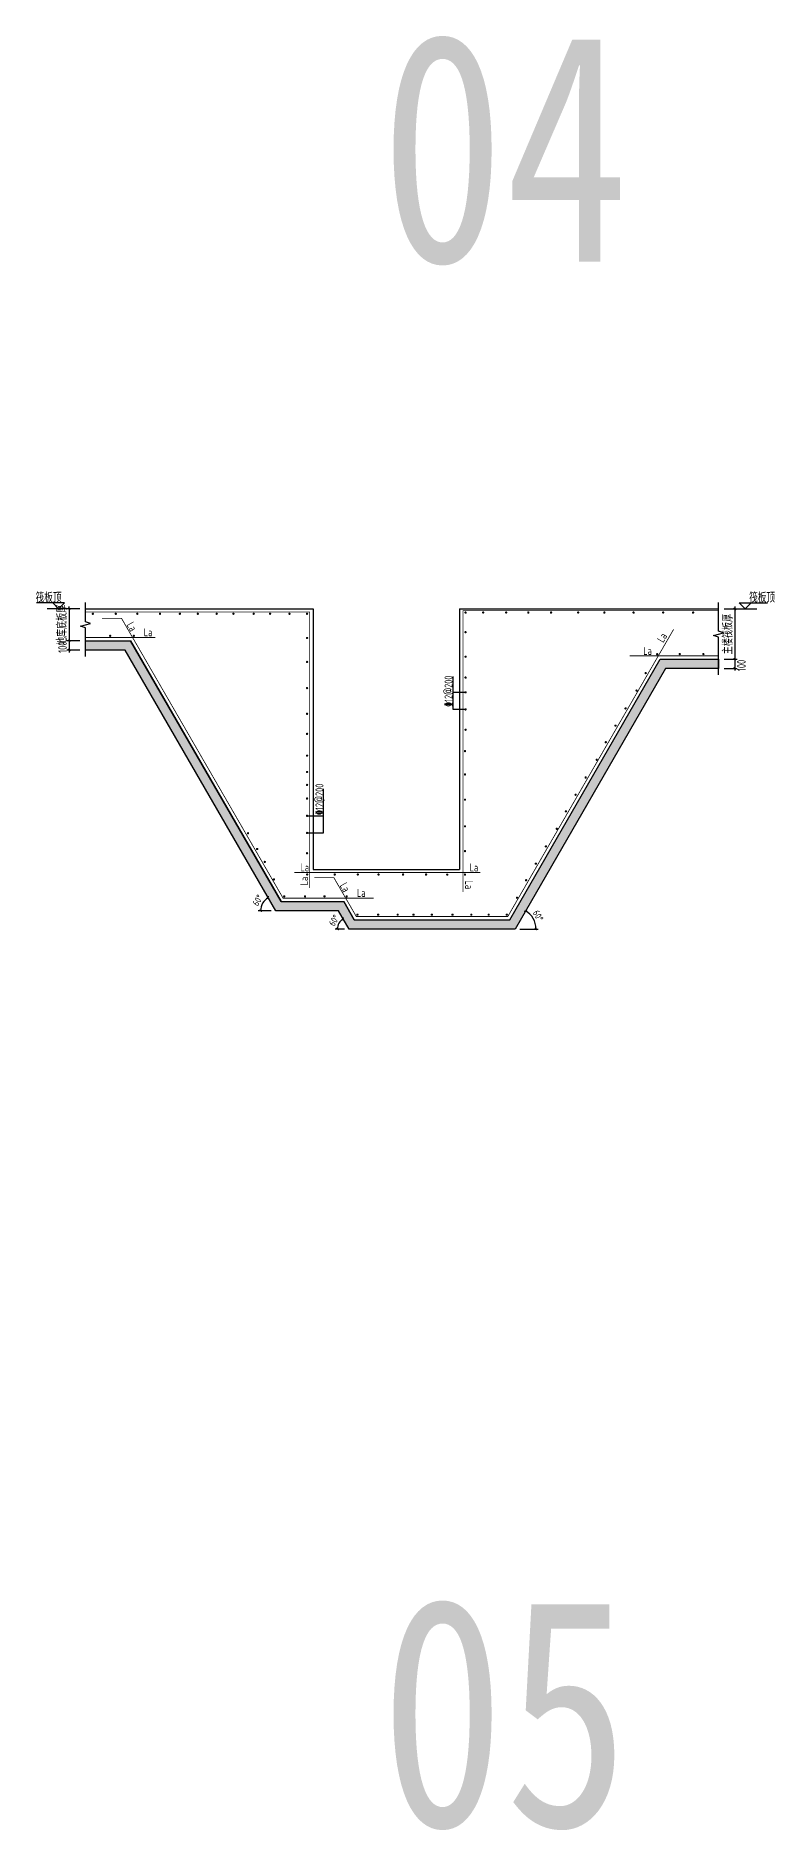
# Model space of a CAD drawing. Extents: x 393367 to 3005760, y 4998 to 826018.
# Drawn here: x 2283523 to 2315540, y 486422 to 564888 of the extents above; entities that cross this region are included whole.
import ezdxf

# ---------------------------------------------------------------- set-up
doc = ezdxf.new("R2010")
doc.units = 0
doc.header["$LTSCALE"] = 1000
doc.layers.get('0').update_dxf_attribs({"linetype": 'CONTINUOUS'})
doc.layers.get('Defpoints').update_dxf_attribs({"linetype": 'CONTINUOUS'})
for name, color, linetype in [('COLU', 7, 'CONTINUOUS'), ('DIM', 3, 'CONTINUOUS'), ('DIM_ELEV', 3, 'CONTINUOUS'), ('PUB_TEXT', 7, 'CONTINUOUS'), ('THIN', 7, 'CONTINUOUS')]:
    doc.layers.add(name, color=color, linetype=linetype)
doc.layers.add('REIN', color=1, linetype='CONTINUOUS', lineweight=18)
doc.styles.add('-黑体', font='simhei.ttf', dxfattribs={"width": 0.8})
doc.styles.add('TSSD_Dimension', font='Tssdeng.shx', dxfattribs={"width": 0.7, "bigfont": 'hztxt.shx'})
doc.styles.add('TSSD_Rein', font='Tssdeng.shx', dxfattribs={"width": 0.7, "bigfont": 'hztxt.shx'})
doc.dimstyles.new('TSSD_100_100', dxfattribs={"dimtxt": 300, "dimasz": 100, "dimexe": 100, "dimexo": 200, "dimgap": 100, "dimtad": 1, "dimdec": 0, "dimzin": 0, "dimdsep": 46, "dimtxsty": 'TSSD_Dimension', "dimblk": 'ARCHTICK', "dimcen": 0, "dimdle": 100, "dimclrt": 7, "dimadec": 0, "dimazin": 0, "dimtfac": 1, "dimtdec": 0, "dimtix": 1, "dimtmove": 2, "dimatfit": 0, "dimfxl": 1, "dimtolj": 1, "dimtzin": 0, "dimarcsym": 0})
doc.dimstyles.new('TSSD_25_100', dxfattribs={"dimtxt": 300, "dimasz": 100, "dimexe": 100, "dimexo": 250, "dimgap": 100, "dimtad": 1, "dimdec": 0, "dimlfac": 0.25, "dimzin": 0, "dimdsep": 46, "dimtxsty": 'TSSD_Dimension', "dimblk": 'ARCHTICK', "dimcen": 0, "dimdle": 100, "dimclrt": 7, "dimadec": 0, "dimazin": 0, "dimtfac": 1, "dimtdec": 0, "dimtix": 1, "dimtmove": 2, "dimatfit": 3, "dimfxl": 1, "dimtolj": 1, "dimtzin": 0, "dimarcsym": 0})

# ---------------------------------------------------------------- blocks, each defined once
blk = doc.blocks.new('_ArchTick')
at = {"color": 0, "linetype": 'ByBlock', "const_width": 0.4}
blk.add_lwpolyline([(-0.5, -0.5), (0.5, 0.5)], dxfattribs=at)
blk = doc.blocks.new('*D3456')
at = {"layer": 'Defpoints', "color": 0}
for p in [(2285690, 539829), (2284975, 538429), (2285690, 538429)]:
    blk.add_point(p, dxfattribs=at)
at = {"layer": 'DIM', "color": 0, "lineweight": -2}
for p, q in [((2284975, 539829), (2284975, 539929)), ((2285440, 539829), (2284875, 539829)), ((2284975, 539829), (2284975, 538429)), ((2285440, 538429), (2284875, 538429)), ((2284975, 538429), (2284975, 538329))]:
    blk.add_line(p, q, dxfattribs=at)
at = {"layer": 'DIM', "color": 0, "lineweight": -2, "xscale": 100, "yscale": 100, "zscale": 100}
for p, rotation in [((2284975, 539829), 270), ((2284975, 538429), 90)]:
    blk.add_blockref('_ArchTick', p, dxfattribs=dict(at, rotation=rotation))
at = {"layer": 'DIM', "color": 7, "insert": (2284687, 539129), "char_height": 375, "attachment_point": 5, "rotation": 90, "style": 'TSSD_Dimension'}
blk.add_mtext('\\A1;地库底板厚', dxfattribs=at)
blk = doc.blocks.new('*D3457')
at = {"layer": 'Defpoints', "color": 0}
for p in [(2285690, 538429), (2284975, 538029), (2285690, 538029)]:
    blk.add_point(p, dxfattribs=at)
at = {"layer": 'DIM', "color": 0, "lineweight": -2}
for p, q in [((2285440, 538429), (2284875, 538429)), ((2284975, 538529), (2284975, 537929)), ((2285440, 538029), (2284875, 538029))]:
    blk.add_line(p, q, dxfattribs=at)
at = {"layer": 'DIM', "color": 0, "lineweight": -2, "xscale": 100, "yscale": 100, "zscale": 100}
for p, rotation in [((2284975, 538429), 90), ((2284975, 538029), 270)]:
    blk.add_blockref('_ArchTick', p, dxfattribs=dict(at, rotation=rotation))
at = {"layer": 'DIM', "color": 7, "insert": (2284687, 538154), "char_height": 375, "attachment_point": 5, "rotation": 90, "style": 'TSSD_Dimension'}
blk.add_mtext('\\A1;100', dxfattribs=at)
blk = doc.blocks.new('*D3458')
at = {"layer": 'Defpoints', "color": 0}
for p in [(2313369, 539829), (2313369, 537629), (2314085, 537629)]:
    blk.add_point(p, dxfattribs=at)
at = {"layer": 'DIM', "color": 0, "lineweight": -2}
for p, q in [((2314085, 539929), (2314085, 537529)), ((2313619, 539829), (2314185, 539829)), ((2313619, 537629), (2314185, 537629))]:
    blk.add_line(p, q, dxfattribs=at)
at = {"layer": 'DIM', "color": 0, "lineweight": -2, "xscale": 100, "yscale": 100, "zscale": 100}
for p, rotation in [((2314085, 539829), 90), ((2314085, 537629), 270)]:
    blk.add_blockref('_ArchTick', p, dxfattribs=dict(at, rotation=rotation))
at = {"layer": 'DIM', "color": 7, "insert": (2313798, 538729), "char_height": 375, "attachment_point": 5, "rotation": 90, "style": 'TSSD_Dimension'}
blk.add_mtext('\\A1;主楼筏板厚', dxfattribs=at)
blk = doc.blocks.new('*D3459')
at = {"layer": 'Defpoints', "color": 0}
for p in [(2313369, 537629), (2313369, 537229), (2314085, 537229)]:
    blk.add_point(p, dxfattribs=at)
at = {"layer": 'DIM', "color": 0, "lineweight": -2}
for p, q in [((2313619, 537629), (2314185, 537629)), ((2314085, 537729), (2314085, 537129)), ((2313619, 537229), (2314185, 537229))]:
    blk.add_line(p, q, dxfattribs=at)
at = {"layer": 'DIM', "color": 0, "lineweight": -2, "xscale": 100, "yscale": 100, "zscale": 100}
for p, rotation in [((2314085, 537629), 90), ((2314085, 537229), 270)]:
    blk.add_blockref('_ArchTick', p, dxfattribs=dict(at, rotation=rotation))
at = {"layer": 'DIM', "color": 7, "insert": (2314373, 537354), "char_height": 375, "attachment_point": 5, "rotation": 90, "style": 'TSSD_Dimension'}
blk.add_mtext('\\A1;100', dxfattribs=at)
blk = doc.blocks.new('*D3460')
at = {"layer": 'COLU', "color": 0, "lineweight": -2}
blk.add_line((2293815, 526629), (2293249, 526629), dxfattribs=at)
blk.add_arc((2294015, 526629), 665, 120, 180, dxfattribs=at)
at = {"layer": 'Defpoints', "color": 0}
for p in [(2287433, 538029), (2293505, 527056), (2294015, 526629), (2294015, 526629), (2296753, 526629)]:
    blk.add_point(p, dxfattribs=at)
at = {"layer": 'COLU', "color": 0, "lineweight": -2, "xscale": 100, "yscale": 100, "zscale": 100}
for p, rotation in [((2293682, 527205), 30.00000000001091), ((2293349, 526629), 270.0000000000083)]:
    blk.add_blockref('_ArchTick', p, dxfattribs=dict(at, rotation=rotation))
at = {"layer": 'COLU', "color": 7, "insert": (2293222, 527086), "char_height": 300, "attachment_point": 5, "rotation": 60, "style": 'TSSD_Dimension'}
blk.add_mtext('\\A1;60°', dxfattribs=at)
blk = doc.blocks.new('*D3461')
at = {"layer": 'COLU', "color": 0, "lineweight": -2}
blk.add_line((2297014, 525829), (2296608, 525829), dxfattribs=at)
blk.add_arc((2297214, 525829), 506, 120, 180, dxfattribs=at)
at = {"layer": 'Defpoints', "color": 0}
for p in [(2296753, 526629), (2296827, 526154), (2297214, 525829), (2297214, 525829), (2304477, 525829)]:
    blk.add_point(p, dxfattribs=at)
at = {"layer": 'COLU', "color": 0, "lineweight": -2, "xscale": 100, "yscale": 100, "zscale": 100}
for p, rotation in [((2296708, 525829), 269.9999999999984), ((2296961, 526267), 29.9999999999345)]:
    blk.add_blockref('_ArchTick', p, dxfattribs=dict(at, rotation=rotation))
at = {"layer": 'COLU', "color": 7, "insert": (2296560, 526207), "char_height": 300, "attachment_point": 5, "rotation": 60, "style": 'TSSD_Dimension'}
blk.add_mtext('\\A1;60°', dxfattribs=at)
blk = doc.blocks.new('*D3462')
at = {"layer": 'COLU', "color": 0, "lineweight": -2}
blk.add_line((2304677, 525829), (2305491, 525829), dxfattribs=at)
blk.add_arc((2304477, 525829), 915, 360, 60, dxfattribs=at)
at = {"layer": 'Defpoints', "color": 0}
for p in [(2311058, 537229), (2297214, 525829), (2304477, 525829), (2304477, 525829), (2305336, 526142)]:
    blk.add_point(p, dxfattribs=at)
at = {"layer": 'COLU', "color": 0, "lineweight": -2, "xscale": 100, "yscale": 100, "zscale": 100}
for p, rotation in [((2304934, 526621), 150.0000000000667), ((2305391, 525829), 269.9999999999986)]:
    blk.add_blockref('_ArchTick', p, dxfattribs=dict(at, rotation=rotation))
at = {"layer": 'COLU', "color": 7, "insert": (2305485, 526411), "char_height": 300, "attachment_point": 5, "rotation": 300, "style": 'TSSD_Dimension'}
blk.add_mtext('\\A1;60°', dxfattribs=at)

msp = doc.modelspace()

# ---------------------------------------------------------------- hatches: boundary and pattern name
at = {"layer": 'COLU', "linetype": 'ByBlock'}
h = msp.add_hatch(dxfattribs=at)
h.set_pattern_fill('AR-CONC', color=252, scale=2, angle=270, style=0)
h.set_pattern_definition([(320, (32513.47, 17427.2), (-31.87817, -364.369338), [38.1, -419.1]), (265, (32513.47, 17427.2), (382.113286, 70.48565), [30.48, -335.28]), (10.451, (32510.8, 17396.85), (350.233376, -293.885003), [32.38, -356.18]), (316.1842, (32615.07, 17427.2), (-84.08466, -542.15808), [57.15, -628.65]), (6.6356, (32608.06, 17382.04), (494.85111, -474.80847), [48.57, -534.27]), (261.184, (32615.07, 17427.2), (494.85024, -474.80921), [45.72, -502.92]), (291, (32589.67, 17376.4), (-204.531037, -303.22976), [38.1, -419.1]), (236, (32589.67, 17376.4), (368.37593, -123.604057), [30.48, -335.28]), (341.4514, (32572.62, 17351.15), (163.845715, -426.83298), [32.38, -356.18]), (307.5, (32513.47, 17427.21), (169.110078, -6.1772065), [0, -331.216, 0, -340.36, 0, -336.55]), (277.5, (32513.47, 17427.21), (200.36115, -133.639325), [0, -194.056, 0, -323.596, 0, -128.27]), (237.5, (32513.47, 17540.5), (-11.457488, -271.18119), [0, -127, 0, -396.24, 0, -525.78]), (227.5, (32513.47, 17591.3), (50.852982, -296.258363), [0, -165.1, 0, -263.144, 0, -373.38])])
h.paths.add_polyline_path([(2313369.37919, 537228.65877), (2311058.29559, 537228.65877), (2304476.50252, 525828.65877), (2297214.45068, 525828.65877), (2296752.57046, 526628.65877), (2294014.6223, 526628.65877), (2287432.82924, 538028.65877), (2285690.21765, 538028.65877), (2285690.21765, 538428.65877), (2287663.76934, 538428.65877), (2294245.56241, 527028.65877), (2296983.51057, 527028.65877), (2297445.39078, 526228.65877), (2304245.56241, 526228.65877), (2310827.35548, 537628.65877), (2313369.37919, 537628.65877)])

# ---------------------------------------------------------------- linework, layer by layer
for p, q in [((2294245.56241, 527028.65877), (2287663.76934, 538428.65877)), ((2304245.56241, 526228.65877), (2310827.35548, 537628.65877)), ((2301762.15477, 535431.80761), (2301762.15477, 536876.40598)), ((2302311.31685, 536180.08632), (2301762.15477, 536180.08632)), ((2302311.31685, 535431.80761), (2301762.15477, 535431.80761)), ((2296103.96459, 530031.80761), (2296103.96459, 531966.08757)), ((2295379.80798, 530780.08632), (2296103.96459, 530780.08632)), ((2295379.80798, 530031.80761), (2296103.96459, 530031.80761)), ((2297445.39078, 526228.65877), (2296983.51057, 527028.65877))]:
    msp.add_line(p, q)
at = {"layer": 'COLU'}
for p, q in [((2285690.21765, 539828.65877), (2295645.56241, 539828.65877)), ((2295645.56241, 539828.65877), (2295645.56241, 528428.65877)), ((2302045.56241, 539828.65877), (2302045.56241, 528428.65877)), ((2302045.56241, 539828.65877), (2313369.37919, 539828.65877)), ((2285690.21765, 538428.65877), (2287663.76934, 538428.65877)), ((2310827.35548, 537628.65877), (2313369.37919, 537628.65877)), ((2295645.56241, 528428.65877), (2302045.56241, 528428.65877)), ((2294245.56241, 527028.65877), (2296983.51057, 527028.65877)), ((2297445.39078, 526228.65877), (2304245.56241, 526228.65877))]:
    msp.add_line(p, q, dxfattribs=at)
msp.add_lwpolyline([(2313369.37919, 537228.65877), (2311058.29559, 537228.65877), (2304476.50252, 525828.65877), (2297214.45068, 525828.65877), (2296752.57046, 526628.65877), (2294014.6223, 526628.65877), (2287432.82924, 538028.65877), (2285690.21765, 538028.65877), (2285690.21765, 538428.65877), (2287663.76934, 538428.65877), (2294245.56241, 527028.65877), (2296983.51057, 527028.65877), (2297445.39078, 526228.65877), (2304245.56241, 526228.65877), (2310827.35548, 537628.65877), (2313369.37919, 537628.65877), (2313369.37919, 537228.65877)], close=True, dxfattribs=at)
at = {"layer": 'DIM_ELEV'}
for p, q in [((2284778.12301, 540087.85877), (2283549.2067, 540087.85877)), ((2284518.92301, 539828.65877), (2284259.72301, 540087.85877)), ((2284518.92301, 539828.65877), (2284778.12301, 540087.85877)), ((2314540.67383, 539828.65877), (2314281.47383, 540087.85877)), ((2314281.47383, 540087.85877), (2315510.39014, 540087.85877)), ((2314540.67383, 539828.65877), (2314799.87383, 540087.85877)), ((2284974.52789, 539828.65877), (2284015.57283, 539828.65877)), ((2314085.06895, 539828.65877), (2315044.02401, 539828.65877))]:
    msp.add_line(p, q, dxfattribs=at)
at = {"layer": 'REIN', "color": 4, "const_width": 35}
for points in [[(2285690.21765, 539691.83272), (2295495.56241, 539691.83272), (2295495.56241, 527625.12448)], [(2298298.42332, 527178.65877), (2294332.16495, 527178.65877), (2287266.30504, 539417.08714), (2286410.65069, 539417.08714)], [(2313369.37919, 539753.50322), (2302195.56241, 539753.50322), (2302195.56241, 527443.91307)], [(2285690.21765, 538578.65877), (2288744.63707, 538578.65877)], [(2300445.56241, 526378.65877), (2304158.95987, 526378.65877), (2311408.22022, 538934.74601)], [(2313369.37919, 537778.65877), (2309491.68332, 537778.65877)], [(2294816.63322, 528302.86996), (2302963.91705, 528302.86996)], [(2302845.39078, 526378.65877), (2297531.99332, 526378.65877), (2296553.14225, 528074.07856), (2295697.4879, 528074.07856)]]:
    msp.add_lwpolyline(points, dxfattribs=at)
at = {"layer": 'REIN', "color": 4, "const_width": 50}
for points in [[(2285988.92094, 539615.81039, 1), (2286038.92094, 539615.81039, 1)], [(2286991.12693, 539615.81039, 1), (2287041.12693, 539615.81039, 1)], [(2287932.59463, 539615.81039, 1), (2287982.59463, 539615.81039, 1)], [(2288924.67778, 539615.81039, 1), (2288974.67778, 539615.81039, 1)], [(2289795.28187, 539615.81039, 1), (2289845.28187, 539615.81039, 1)], [(2290577.99161, 539615.81039, 1), (2290627.99161, 539615.81039, 1)], [(2291404.31481, 539615.81039, 1), (2291454.31481, 539615.81039, 1)], [(2292134.12182, 539615.81039, 1), (2292184.12182, 539615.81039, 1)], [(2293021.85861, 539615.81039, 1), (2293071.85861, 539615.81039, 1)], [(2293737.43674, 539615.81039, 1), (2293787.43674, 539615.81039, 1)], [(2294586.4801, 539615.81039, 1), (2294636.4801, 539615.81039, 1)], [(2295354.80798, 539615.81039, 1), (2295404.80798, 539615.81039, 1)], [(2302336.31685, 539670.1962, -1), (2302286.31685, 539670.1962, -1)], [(2303104.64472, 539670.1962, -1), (2303054.64472, 539670.1962, -1)], [(2304111.6329, 539670.1962, -1), (2304061.6329, 539670.1962, -1)], [(2305080.46191, 539670.1962, -1), (2305030.46191, 539670.1962, -1)], [(2306075.11387, 539670.1962, -1), (2306025.11387, 539670.1962, -1)], [(2307261.23077, 539670.1962, -1), (2307211.23077, 539670.1962, -1)], [(2308405.77949, 539670.1962, -1), (2308355.77949, 539670.1962, -1)], [(2309682.93367, 539670.1962, -1), (2309632.93367, 539670.1962, -1)], [(2310976.73769, 539670.1962, -1), (2310926.73769, 539670.1962, -1)], [(2312285.59106, 539670.1962, -1), (2312235.59106, 539670.1962, -1)], [(2286746.04173, 538651.61199, 1), (2286796.04173, 538651.61199, 1)], [(2287778.43225, 538651.61199, 1), (2287828.43225, 538651.61199, 1)], [(2295354.80798, 538557.01, 1), (2295404.80798, 538557.01, 1)], [(2302336.31685, 538810.77017, -1), (2302286.31685, 538810.77017, -1)], [(2295354.80798, 537508.70208, 1), (2295404.80798, 537508.70208, 1)], [(2302336.31685, 537737.87372, -1), (2302286.31685, 537737.87372, -1)], [(2310716.87837, 537848.70632, -1), (2310666.87837, 537848.70632, -1)], [(2311701.92004, 537855.15016, -1), (2311651.92004, 537855.15016, -1)], [(2312734.69138, 537855.15016, -1), (2312684.69138, 537855.15016, -1)], [(2302336.31685, 536827.0364, -1), (2302286.31685, 536827.0364, -1)], [(2310213.54537, 537020.71958, -1), (2310163.54537, 537020.71958, -1)], [(2295354.80798, 536365.09329, 1), (2295404.80798, 536365.09329, 1)], [(2302336.31685, 536180.08632, -1), (2302286.31685, 536180.08632, -1)], [(2309814.06738, 536256.49787, -1), (2309764.06738, 536256.49787, -1)], [(2295354.80798, 535240.54424, 1), (2295404.80798, 535240.54424, 1)], [(2302336.31685, 535431.80761, -1), (2302286.31685, 535431.80761, -1)], [(2309331.74678, 535476.76434, -1), (2309281.74678, 535476.76434, -1)], [(2295354.80798, 534363.77777, 1), (2295404.80798, 534363.77777, 1)], [(2302336.31685, 534543.99499, -1), (2302286.31685, 534543.99499, -1)], [(2308893.53993, 534722.93059, -1), (2308843.53993, 534722.93059, -1)], [(2302310.63466, 533609.43076, -1), (2302260.63466, 533609.43076, -1)], [(2308468.19854, 533997.69019, -1), (2308418.19854, 533997.69019, -1)], [(2295354.80798, 533410.77017, 1), (2295404.80798, 533410.77017, 1)], [(2308068.72055, 533233.46849, -1), (2308018.72055, 533233.46849, -1)], [(2295354.80798, 532696.37778, 1), (2295404.80798, 532696.37778, 1)], [(2295354.80798, 532130.82017, 1), (2295404.80798, 532130.82017, 1)], [(2302310.63466, 532590.48928, -1), (2302260.63466, 532590.48928, -1)], [(2307587.48261, 532455.61019, -1), (2307537.48261, 532455.61019, -1)], [(2295354.80798, 531535.49318, 1), (2295404.80798, 531535.49318, 1)], [(2302310.63466, 531486.6357, -1), (2302260.63466, 531486.6357, -1)], [(2307149.27576, 531701.77643, -1), (2307099.27576, 531701.77643, -1)], [(2295354.80798, 530780.08632, 1), (2295404.80798, 530780.08632, 1)], [(2306723.93437, 530976.53604, -1), (2306673.93437, 530976.53604, -1)], [(2292773.5997, 530016.74881, 1), (2292823.5997, 530016.74881, 1)], [(2295354.80798, 530031.80761, 1), (2295404.80798, 530031.80761, 1)], [(2302310.63466, 530319.09912, -1), (2302260.63466, 530319.09912, -1)], [(2306324.45639, 530212.31433, -1), (2306274.45639, 530212.31433, -1)], [(2293173.7014, 529328.91511, 1), (2293223.7014, 529328.91511, 1)], [(2295354.80798, 529143.99499, 1), (2295404.80798, 529143.99499, 1)], [(2302310.63466, 529236.47356, -1), (2302260.63466, 529236.47356, -1)], [(2305847.68408, 529442.19074, -1), (2305797.68408, 529442.19074, -1)], [(2293506.98898, 528763.11659, 1), (2293556.98898, 528763.11659, 1)], [(2295360.3635, 528213.03775, 1), (2295410.3635, 528213.03775, 1)], [(2296565.51652, 528213.03775, 1), (2296615.51652, 528213.03775, 1)], [(2297578.13006, 528213.03775, 1), (2297628.13006, 528213.03775, 1)], [(2298482.00367, 528213.03775, 1), (2298532.00367, 528213.03775, 1)], [(2299552.38576, 528213.03775, 1), (2299602.38576, 528213.03775, 1)], [(2300559.333, 528213.03775, 1), (2300609.333, 528213.03775, 1)], [(2301536.31685, 528207.15857, -1), (2301486.31685, 528207.15857, -1)], [(2302310.63466, 528209.43076, -1), (2302260.63466, 528209.43076, -1)], [(2305409.47723, 528688.35698, -1), (2305359.47723, 528688.35698, -1)], [(2293906.46697, 527998.89489, 1), (2293956.46697, 527998.89489, 1)], [(2294357.16294, 527256.95731, 1), (2294407.16294, 527256.95731, 1)], [(2295315.8037, 527256.95731, -1), (2295265.8037, 527256.95731, -1)], [(2296118.16768, 527256.95731, 1), (2296168.16768, 527256.95731, 1)], [(2297087.91133, 527256.63166, 1), (2297137.91133, 527256.63166, 1)], [(2304984.13584, 527963.11659, -1), (2304934.13584, 527963.11659, -1)], [(2304584.65786, 527198.89489, -1), (2304534.65786, 527198.89489, -1)], [(2297556.99131, 526456.95731, 1), (2297606.99131, 526456.95731, 1)], [(2298515.63207, 526456.95731, -1), (2298465.63207, 526456.95731, -1)], [(2299317.99605, 526456.95731, 1), (2299367.99605, 526456.95731, 1)], [(2300058.87583, 526456.95731, -1), (2300008.87583, 526456.95731, -1)], [(2300810.96437, 526456.95731, 1), (2300860.96437, 526456.95731, 1)], [(2301714.83799, 526456.95731, 1), (2301764.83799, 526456.95731, 1)], [(2302587.33149, 526456.95731, -1), (2302537.33149, 526456.95731, -1)], [(2303346.53992, 526456.95731, -1), (2303296.53992, 526456.95731, -1)], [(2304137.7841, 526456.95731, -1), (2304087.7841, 526456.95731, -1)]]:
    msp.add_lwpolyline(points, format="xyb", close=True, dxfattribs=at)
at = {"layer": 'THIN'}
for points in [[(2285690.21765, 537748.65877), (2285690.21765, 538998.65877), (2285470.21765, 539068.65877), (2285910.21765, 539188.65877), (2285690.21765, 539258.65877), (2285690.21765, 540108.65877)], [(2313369.37919, 536948.65877), (2313369.37919, 538598.65877), (2313149.37919, 538668.65877), (2313589.37919, 538788.65877), (2313369.37919, 538858.65877), (2313369.37919, 540108.65877)]]:
    msp.add_lwpolyline(points, dxfattribs=at)

# ---------------------------------------------------------------- texts
at = {"layer": 'PUB_TEXT', "color": 3, "style": '-黑体', "width": 0.8}
for s, p in [('04', (2298585.10498, 555010.72444)), ('05', (2298585.10498, 486585.49194))]:
    msp.add_text(s, height=10000, dxfattribs=at).set_placement(p)
at = {"layer": 'PUB_TEXT', "style": 'TSSD_Rein', "width": 0.7}
for p in [(2283513.17147, 540107.59125), (2314710.83482, 540107.59125)]:
    msp.add_text('筏板顶', height=400, dxfattribs=at).set_placement(p)
at = {"layer": 'PUB_TEXT', "color": 0, "style": 'TSSD_Rein', "width": 0.7}
for s, rotation, p in [('La', 300.0000000051, (2287477.06952, 539128.13919)), ('La', 60.0000000016, (2310957.60722, 538327.57623)), ('%%13212@200', 90, (2301741.83086, 535548.74991)), ('%%13212@200', 90, (2296095.93114, 530821.03793)), ('La', 90, (2295428.40731, 527742.71272)), ('La', 300.0000000051, (2296796.81075, 527728.13919)), ('La', 270, (2302291.15046, 527947.96806))]:
    msp.add_text(s, height=350, rotation=rotation, dxfattribs=at).set_placement(p)
for p in [(2288243.67733, 538632.55914), (2310081.11405, 537818.23517), (2295094.6877, 528347.88237), (2302491.42215, 528347.88237), (2297563.41856, 527232.55914)]:
    msp.add_text('La', height=350, dxfattribs=at).set_placement(p)

# ---------------------------------------------------------------- dimensions: what is measured, and where the dimension line sits
at = {"layer": 'COLU'}
for base, line1, line2, picture, middle in [((2293505.00418, 527056.27914), ((2294014.6223, 526628.65877), (2287432.82924, 538028.65877)), ((2296752.57046, 526628.65877), (2294014.6223, 526628.65877)), '*D3460', (2293221.98458, 527086.28837)), ((2305336.03571, 526141.50326), ((2311058.29559, 537228.65877), (2304476.50252, 525828.65877)), ((2304476.50252, 525828.65877), (2297214.45068, 525828.65877)), '*D3462', (2305485.15895, 526411.00683)), ((2296826.77425, 526153.95791), ((2297214.45068, 525828.65877), (2296752.57046, 526628.65877)), ((2304476.50252, 525828.65877), (2297214.45068, 525828.65877)), '*D3461', (2296559.66998, 526206.69658))]:
    dim = msp.add_angular_dim_2l(base=base, line1=line1, line2=line2, dimstyle='TSSD_100_100', dxfattribs=at)
    dim.commit()
    dim.dimension.update_dxf_attribs({"geometry": picture, "text_midpoint": middle})
at = {"layer": 'DIM'}
for base, p1, p2, text, picture, middle in [((2284974.52789, 538428.65877), (2285690.21765, 539828.65877), (2285690.21765, 538428.65877), '地库底板厚', '*D3456', (2284687.02789, 539128.65877)), ((2314085.06895, 537628.65877), (2313369.37919, 539828.65877), (2313369.37919, 537628.65877), '主楼筏板厚', '*D3458', (2313797.56895, 538728.65877))]:
    dim = msp.add_linear_dim(base=base, p1=p1, p2=p2, angle=90, text=text, dimstyle='TSSD_25_100', override={"dimtxt": 375}, dxfattribs=at)
    dim.commit()
    dim.dimension.update_dxf_attribs({"geometry": picture, "text_midpoint": middle})
for base, p1, p2, picture, middle in [((2284974.52789, 538028.65877), (2285690.21765, 538428.65877), (2285690.21765, 538028.65877), '*D3457', (2284687.02789, 538153.82166)), ((2314085.06895, 537228.65877), (2313369.37919, 537628.65877), (2313369.37919, 537228.65877), '*D3459', (2314372.56895, 537353.82166))]:
    dim = msp.add_linear_dim(base=base, p1=p1, p2=p2, angle=90, dimstyle='TSSD_25_100', override={"dimtxt": 375}, dxfattribs=at)
    dim.commit()
    dim.dimension.update_dxf_attribs({"geometry": picture, "text_midpoint": middle, "dimtype": 160})

doc.saveas('drawing.dxf')
